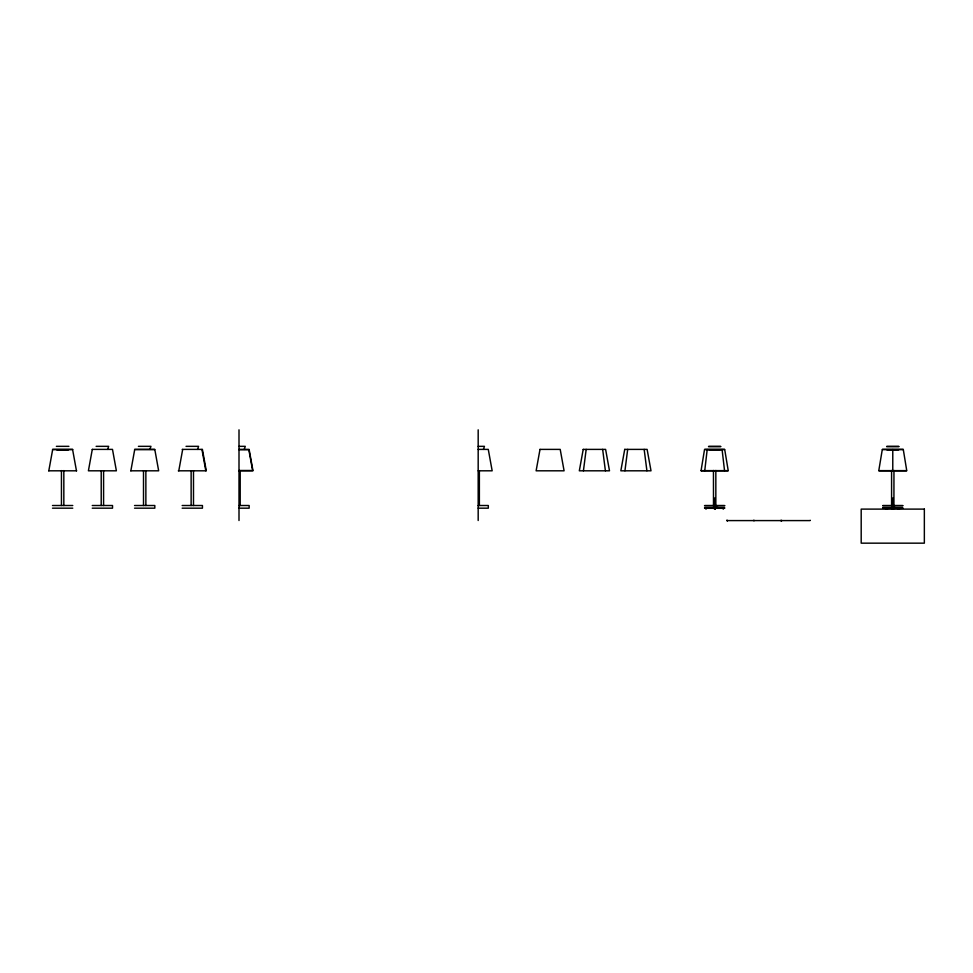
<?xml version="1.0" encoding="UTF-8"?>
<svg xmlns="http://www.w3.org/2000/svg" width="973" height="973" viewBox="0 0 973 973"><rect width="100%" height="100%" fill="white"/><g stroke="black" fill="none" stroke-linecap="round" stroke-linejoin="round"><path stroke-width="1.46" d="M753.88 520.154L753.978 520.847M781.039 520.944L781.039 520.239M781.647 520.859L781.684 520.446M704.756 470.628L707.201 449.526M583.423 470.81L586.172 449.392M624.934 470.81L627.682 449.392M701.071 470.628L704.525 449.526L724.715 449.526L728.218 470.628L701.107 470.628M48.808 470.81L52.664 449.55L72.598 449.55L76.466 470.81M130.856 470.81L134.712 449.55L154.646 449.55M178.789 470.81L182.669 449.477M727.281 521.102L726.965 520.044M887.121 508.405L886.95 509.098L887.145 508.307M898.967 509.098L899.161 508.307M107.602 449.392L108.672 446.339L96.12 446.339M149.891 449.392L150.961 446.339L138.409 446.339M197.519 449.392L198.589 446.339L186.038 446.339M244.223 449.392L245.293 446.339L239.005 446.339M483.386 449.392L484.457 446.339L478.181 446.339M713.72 508.405L715.131 509.11L715.654 508.307M715.143 509.098L715.569 508.405M887.279 509.098L887.717 508.405M899.283 509.098L899.709 508.405M56.373 446.339L68.901 446.339M708.709 446.339L720.579 446.339M886.829 446.339L898.711 446.339M708.49 446.656L720.798 446.656M886.61 446.656L898.93 446.656M52.542 449.392L72.732 449.392M134.578 449.392L154.78 449.392L158.66 470.81L130.698 470.81M182.206 449.392L202.396 449.392L206.288 470.81L178.314 470.81M239.005 449.392L249.112 449.392L252.992 470.81L239.005 470.81M478.181 449.392L488.276 449.392L492.168 470.81L478.181 470.81M704.732 449.392L724.557 449.392M882.438 449.392L903.102 449.392M903.26 449.526L882.292 449.526L878.789 470.628L906.739 470.628L903.297 449.526M56.75 449.867L68.524 449.867M239.005 449.708L248.845 449.708L252.627 470.494L239.005 470.494M708.758 449.867L720.531 449.867M886.865 449.867L898.687 449.867M48.65 470.81L76.624 470.81M701.265 470.81L728.023 470.81M878.96 470.81L906.581 470.81M52.493 505.51L72.768 505.51M92.253 505.51L112.527 505.51L112.527 508.174L92.253 508.174M134.542 505.51L154.816 505.51L154.816 508.174L134.542 508.174M182.158 505.51L202.445 505.51L202.445 508.174L182.158 508.174M239.005 505.51L249.149 505.51L249.149 508.174L239.005 508.174M478.181 505.51L488.312 505.51L488.312 508.174L478.181 508.174M704.744 505.51L724.544 505.51M882.864 505.51L902.676 505.51M704.501 505.741L724.788 505.741M882.633 505.741L902.908 505.741M891.633 505.972L893.919 505.972L893.956 470.494M704.501 507.942L724.788 507.942M882.633 507.942L902.908 507.942M52.493 508.174L72.768 508.174M704.744 508.174L724.544 508.174M882.864 508.174L902.676 508.174M705.449 508.307L723.839 508.307M883.581 508.307L901.959 508.307M892.788 508.928C895.561 509.183 889.833 508.222 892.74 509.329M727.099 520.591L809.998 520.591M719.752 507.906L716.846 507.371M896.388 507.906L894.321 507.371M810.29 520.312L810.327 520.409M897.824 508.405L898.261 509.098M885.831 508.405L886.269 509.098M715.325 505.741L715.435 506.009A2.81 2.81 0 0 0 715.727 506.483M893.25 505.741L893.336 506.009A2.81 1.982 -90 0 0 893.542 506.483M722.696 508.405L723.34 509.11L723.571 508.307M898.371 508.307L898.59 509.098M898.407 508.405L898.565 509.098M886.598 509.098L886.403 508.307M201.946 449.477L205.814 470.81M644.162 449.392L646.911 470.81M602.652 449.392L605.401 470.81M722.088 449.526L724.532 470.628M892.776 449.526L892.776 470.628M892.776 497.994L892.776 506.495M892.776 507.942L892.776 508.782M891.584 470.494L891.584 505.972M715.836 470.494L715.836 505.972L713.501 505.972L713.452 470.494M714.644 497.994L714.644 506.495M706.629 508.307L705.948 509.11L705.693 508.307M479.373 470.81L479.373 505.51M478.181 429.835L478.181 520.506M240.197 470.81L240.197 505.51M239.005 429.835L239.005 520.506M193.493 470.81L193.493 505.51M191.134 470.81L191.134 505.51M145.865 470.81L145.865 505.51M143.505 470.81L143.505 505.51M103.588 470.81L103.588 505.51M101.216 470.81L101.216 505.51M63.829 470.579L63.829 505.51M61.445 470.579L61.445 505.51M92.289 449.392L88.409 470.81L116.383 470.81L112.491 449.392L92.289 449.392M540.003 449.392L536.123 470.81L564.085 470.81L560.205 449.392L540.003 449.392M583.216 449.392L579.324 470.81L609.499 470.81L605.607 449.392L583.216 449.392M624.727 449.392L620.835 470.81L651.01 470.81L647.118 449.392L624.727 449.392M924.35 509.11L861.19 509.11L861.19 543.165L924.35 543.165L924.35 509.11"/></g></svg>
